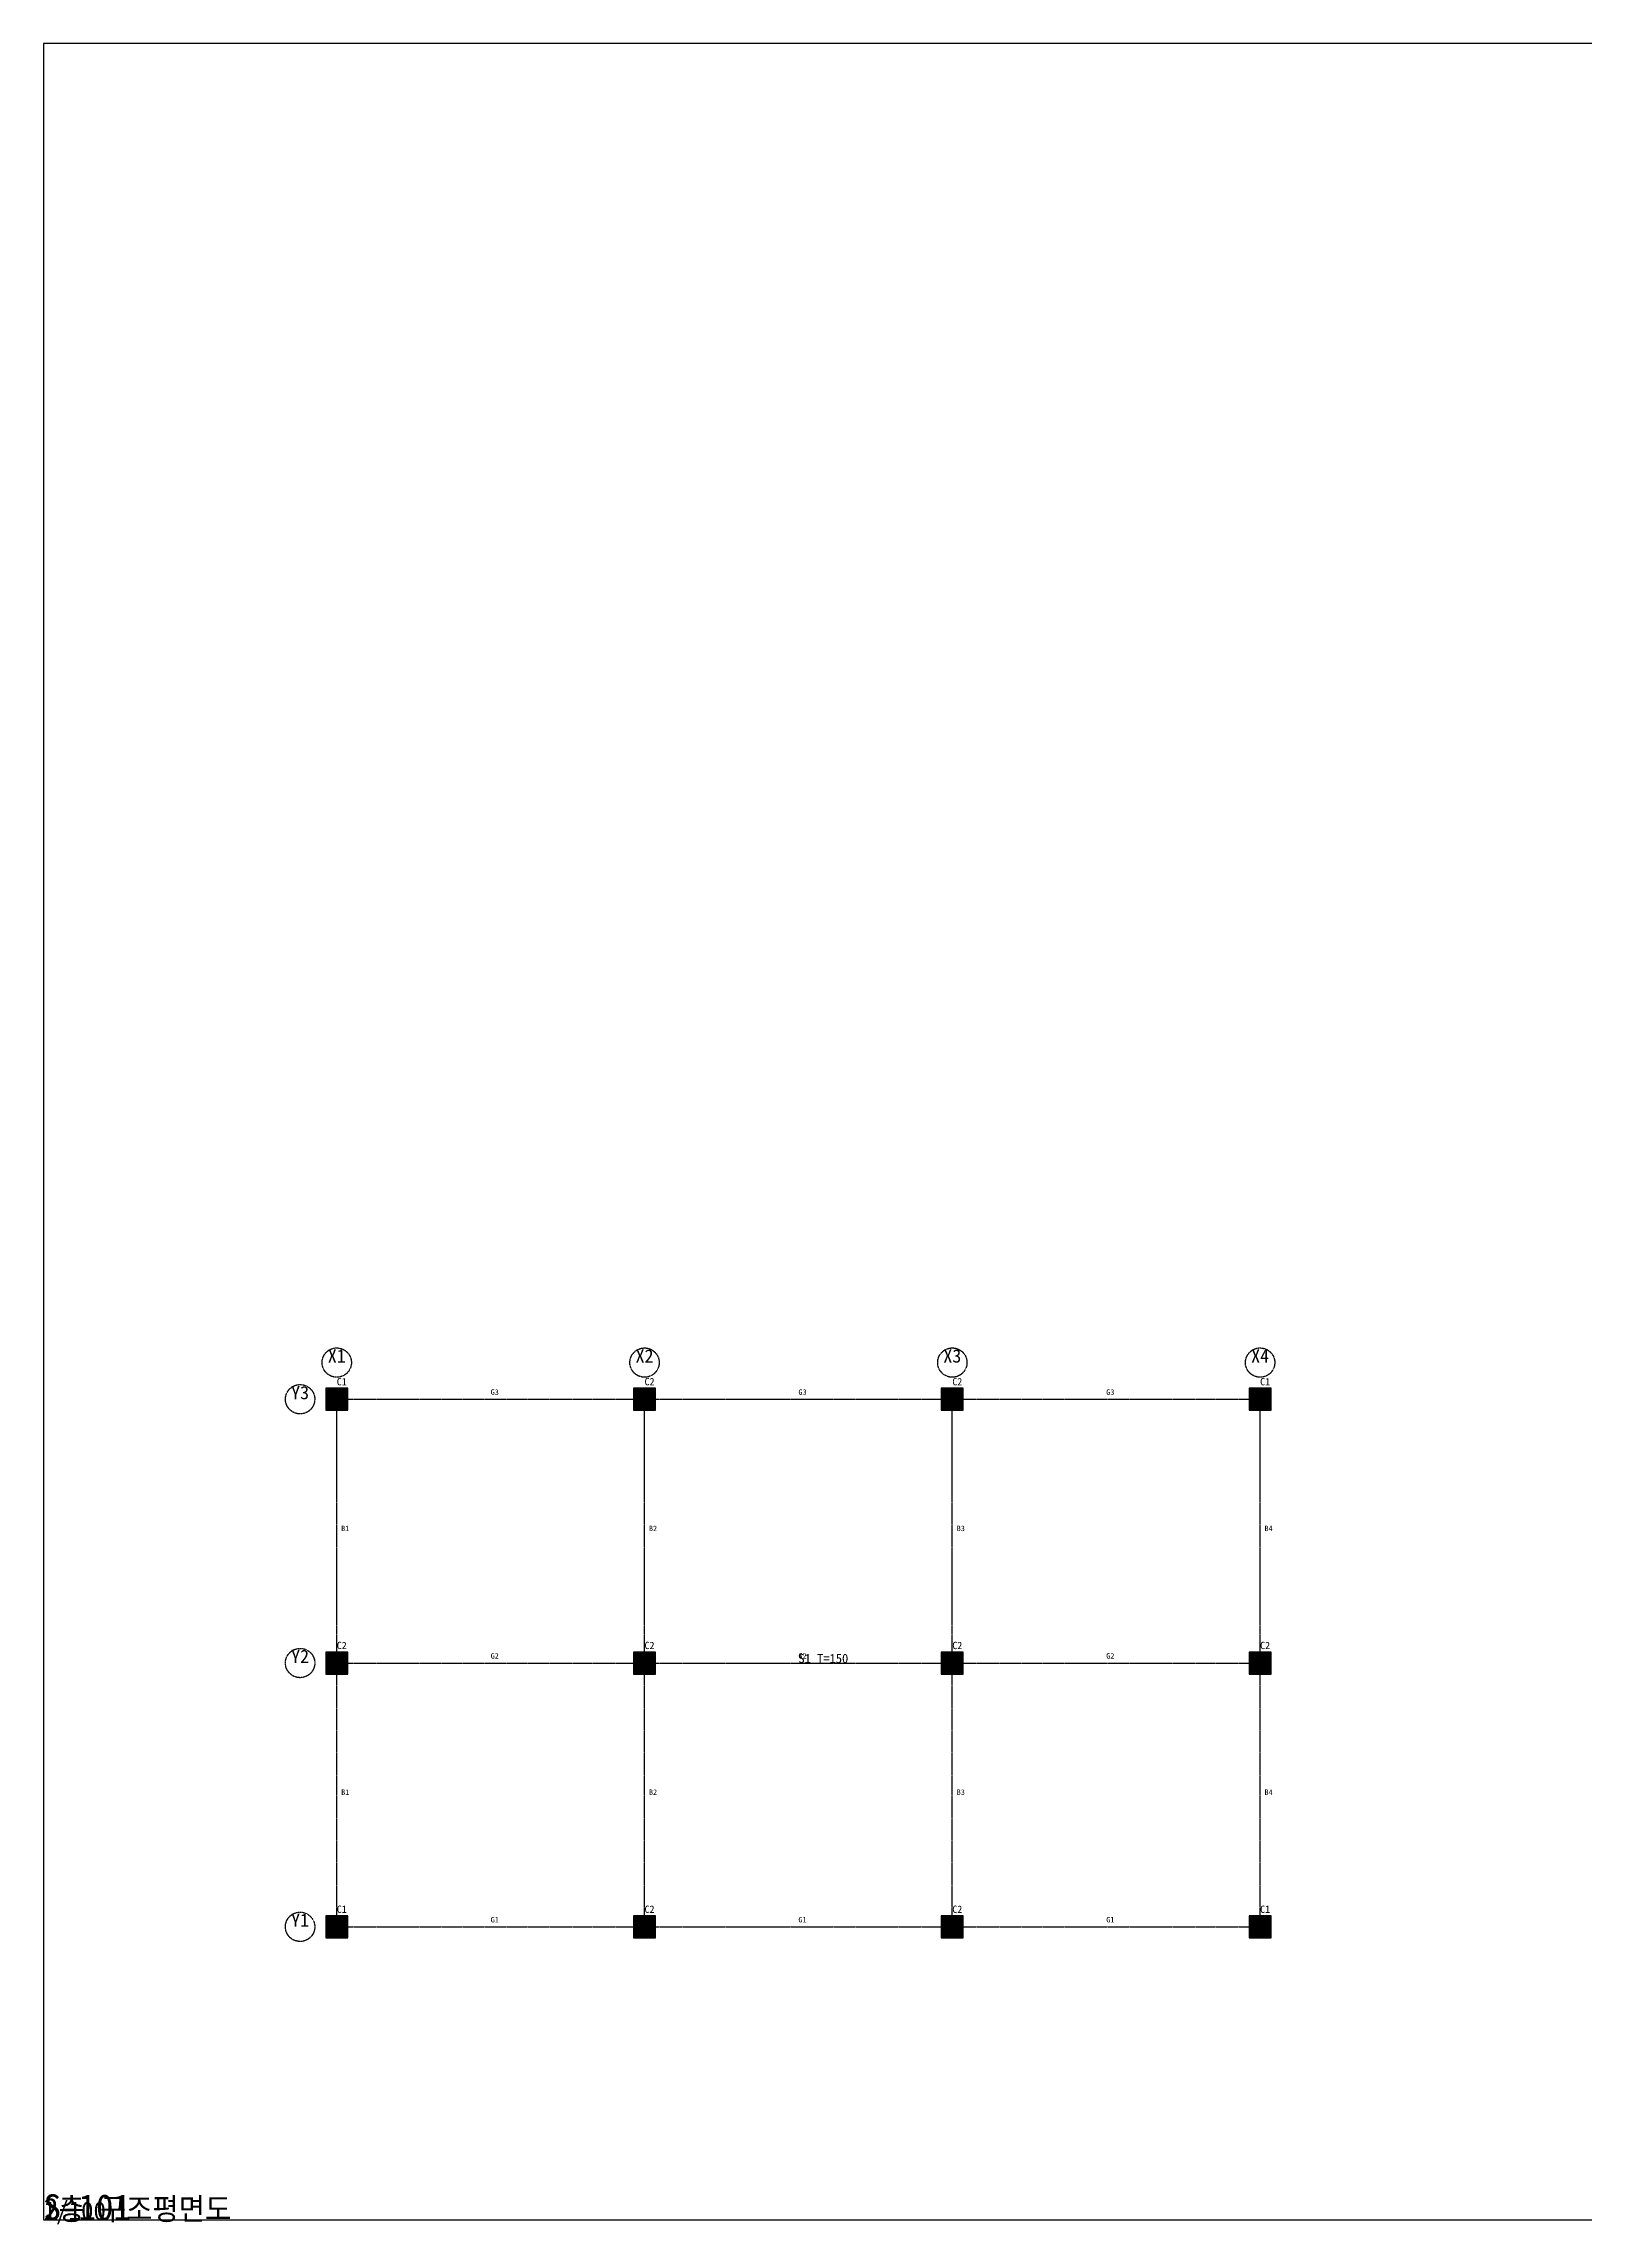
# Model space of a CAD drawing. Header units: millimetres. Extents: x 0 to 84100, y -122 to 59400.
# Drawn here: x 0 to 42050, y -122 to 59400 of the extents above; entities that cross this region are included whole.
import ezdxf
from ezdxf.enums import TextEntityAlignment as Align

# ---------------------------------------------------------------- set-up
doc = ezdxf.new("R2010")
doc.units = ezdxf.units.MM
doc.linetypes.add('CENTER', pattern=[5.08, 3.175, -0.635, 0.635, -0.635])
doc.linetypes.add('DASHED', pattern=[1.524, 1.27, -0.254])
for name, color, linetype in [('A-TEXT', 7, 'CONTINUOUS'), ('S-BEAM', 5, 'DASHED'), ('S-COL', 1, 'CONTINUOUS'), ('X-GRID', 8, 'CENTER'), ('X-TITLE', 7, 'CONTINUOUS')]:
    doc.layers.add(name, color=color, linetype=linetype)

# ---------------------------------------------------------------- blocks, each defined once
blk = doc.blocks.new('GRID-BUBBLE')
at = {"layer": 'X-GRID'}
blk.add_circle((0, 0), 400, dxfattribs=at)
blk = doc.blocks.new('X-TITLE')
at = {"layer": 'X-TITLE'}
blk.add_lwpolyline([(0, 0), (841, 0), (841, 594), (0, 594)], close=True, dxfattribs=at)
for tag, height in [('DWGNAME', 6), ('DWGNO', 7), ('SCALE', 5)]:
    blk.add_attdef(tag, (0, 0), '', height=height, dxfattribs=at)

msp = doc.modelspace()

# ---------------------------------------------------------------- hatches: boundary and pattern name
at = {"layer": 'S-COL'}
h = msp.add_hatch(color=252, dxfattribs=at)
h.dxf.hatch_style = 1
h.paths.add_polyline_path([(7700, 22100), (8300, 22100), (8300, 22700), (7700, 22700)])
h = msp.add_hatch(color=252, dxfattribs=at)
h.dxf.hatch_style = 1
h.paths.add_polyline_path([(16100, 22100), (16700, 22100), (16700, 22700), (16100, 22700)])
h = msp.add_hatch(color=252, dxfattribs=at)
h.dxf.hatch_style = 1
h.paths.add_polyline_path([(24500, 22100), (25100, 22100), (25100, 22700), (24500, 22700)])
h = msp.add_hatch(color=252, dxfattribs=at)
h.dxf.hatch_style = 1
h.paths.add_polyline_path([(32900, 22100), (33500, 22100), (33500, 22700), (32900, 22700)])
h = msp.add_hatch(color=252, dxfattribs=at)
h.dxf.hatch_style = 1
h.paths.add_polyline_path([(7700, 14900), (8300, 14900), (8300, 15500), (7700, 15500)])
h = msp.add_hatch(color=252, dxfattribs=at)
h.dxf.hatch_style = 1
h.paths.add_polyline_path([(16100, 14900), (16700, 14900), (16700, 15500), (16100, 15500)])
h = msp.add_hatch(color=252, dxfattribs=at)
h.dxf.hatch_style = 1
h.paths.add_polyline_path([(24500, 14900), (25100, 14900), (25100, 15500), (24500, 15500)])
h = msp.add_hatch(color=252, dxfattribs=at)
h.dxf.hatch_style = 1
h.paths.add_polyline_path([(32900, 14900), (33500, 14900), (33500, 15500), (32900, 15500)])
h = msp.add_hatch(color=252, dxfattribs=at)
h.dxf.hatch_style = 1
h.paths.add_polyline_path([(7700, 7700), (8300, 7700), (8300, 8300), (7700, 8300)])
h = msp.add_hatch(color=252, dxfattribs=at)
h.dxf.hatch_style = 1
h.paths.add_polyline_path([(16100, 7700), (16700, 7700), (16700, 8300), (16100, 8300)])
h = msp.add_hatch(color=252, dxfattribs=at)
h.dxf.hatch_style = 1
h.paths.add_polyline_path([(24500, 7700), (25100, 7700), (25100, 8300), (24500, 8300)])
h = msp.add_hatch(color=252, dxfattribs=at)
h.dxf.hatch_style = 1
h.paths.add_polyline_path([(32900, 7700), (33500, 7700), (33500, 8300), (32900, 8300)])

# ---------------------------------------------------------------- linework, layer by layer
at = {"layer": 'S-BEAM', "linetype": 'DASHED'}
for p, q in [((8000, 22400), (16400, 22400)), ((8000, 15200), (8000, 22400)), ((16400, 22400), (24800, 22400)), ((16400, 15200), (16400, 22400)), ((24800, 22400), (33200, 22400)), ((24800, 15200), (24800, 22400)), ((33200, 15200), (33200, 22400)), ((8000, 15200), (16400, 15200)), ((8000, 8000), (8000, 15200)), ((16400, 15200), (24800, 15200)), ((16400, 8000), (16400, 15200)), ((24800, 15200), (33200, 15200)), ((24800, 8000), (24800, 15200)), ((33200, 8000), (33200, 15200)), ((8000, 8000), (16400, 8000)), ((16400, 8000), (24800, 8000)), ((24800, 8000), (33200, 8000))]:
    msp.add_line(p, q, dxfattribs=at)
at = {"layer": 'S-COL'}
for points in [[(7700, 22100), (8300, 22100), (8300, 22700), (7700, 22700)], [(16100, 22100), (16700, 22100), (16700, 22700), (16100, 22700)], [(24500, 22100), (25100, 22100), (25100, 22700), (24500, 22700)], [(32900, 22100), (33500, 22100), (33500, 22700), (32900, 22700)], [(7700, 14900), (8300, 14900), (8300, 15500), (7700, 15500)], [(16100, 14900), (16700, 14900), (16700, 15500), (16100, 15500)], [(24500, 14900), (25100, 14900), (25100, 15500), (24500, 15500)], [(32900, 14900), (33500, 14900), (33500, 15500), (32900, 15500)], [(7700, 7700), (8300, 7700), (8300, 8300), (7700, 8300)], [(16100, 7700), (16700, 7700), (16700, 8300), (16100, 8300)], [(24500, 7700), (25100, 7700), (25100, 8300), (24500, 8300)], [(32900, 7700), (33500, 7700), (33500, 8300), (32900, 8300)]]:
    msp.add_lwpolyline(points, close=True, dxfattribs=at)
at = {"layer": 'X-GRID'}
for p, q in [((8000, 7700), (8000, 22700)), ((16400, 7700), (16400, 22700)), ((24800, 7700), (24800, 22700)), ((33200, 7700), (33200, 22700)), ((7700, 22400), (33500, 22400)), ((7700, 15200), (33500, 15200)), ((7700, 8000), (33500, 8000))]:
    msp.add_line(p, q, dxfattribs=at)

# ---------------------------------------------------------------- block references
ref = msp.add_blockref('GRID-BUBBLE', (8000, 23400), dxfattribs=at)
ref.add_attrib('LABEL', 'X1', dxfattribs={"height": 360}).set_placement((8000, 23400), align=Align.CENTER)
ref = msp.add_blockref('GRID-BUBBLE', (16400, 23400), dxfattribs=at)
ref.add_attrib('LABEL', 'X2', dxfattribs={"height": 360}).set_placement((16400, 23400), align=Align.CENTER)
ref = msp.add_blockref('GRID-BUBBLE', (24800, 23400), dxfattribs=at)
ref.add_attrib('LABEL', 'X3', dxfattribs={"height": 360}).set_placement((24800, 23400), align=Align.CENTER)
ref = msp.add_blockref('GRID-BUBBLE', (33200, 23400), dxfattribs=at)
ref.add_attrib('LABEL', 'X4', dxfattribs={"height": 360}).set_placement((33200, 23400), align=Align.CENTER)
ref = msp.add_blockref('GRID-BUBBLE', (7000, 22400), dxfattribs=at)
ref.add_attrib('LABEL', 'Y3', dxfattribs={"height": 360}).set_placement((7000, 22400), align=Align.CENTER)
ref = msp.add_blockref('GRID-BUBBLE', (7000, 15200), dxfattribs=at)
ref.add_attrib('LABEL', 'Y2', dxfattribs={"height": 360}).set_placement((7000, 15200), align=Align.CENTER)
ref = msp.add_blockref('GRID-BUBBLE', (7000, 8000), dxfattribs=at)
ref.add_attrib('LABEL', 'Y1', dxfattribs={"height": 360}).set_placement((7000, 8000), align=Align.CENTER)
at = {"layer": 'X-TITLE', "xscale": 100, "yscale": 100}
msp.add_blockref('X-TITLE', (0, 0), dxfattribs=at).add_auto_attribs({'DWGNO': 'S-101', 'DWGNAME': '2층 구조평면도', 'SCALE': '1/100'})

# ---------------------------------------------------------------- texts
at = {"layer": 'A-TEXT'}
for s, height, p in [('C1', 200, (8000, 22780)), ('G3', 150, (12200, 22520)), ('C2', 200, (16400, 22780)), ('G3', 150, (20600, 22520)), ('C2', 200, (24800, 22780)), ('G3', 150, (29000, 22520)), ('C1', 200, (33200, 22780)), ('B1', 150, (8120, 18800)), ('B2', 150, (16520, 18800)), ('B3', 150, (24920, 18800)), ('B4', 150, (33320, 18800)), ('C2', 200, (8000, 15580)), ('C2', 200, (16400, 15580)), ('C2', 200, (24800, 15580)), ('C2', 200, (33200, 15580)), ('G2', 150, (12200, 15320)), ('G2', 150, (20600, 15320)), ('S1 T=150', 250, (20600, 15200)), ('G2', 150, (29000, 15320)), ('B1', 150, (8120, 11600)), ('B2', 150, (16520, 11600)), ('B3', 150, (24920, 11600)), ('B4', 150, (33320, 11600)), ('C1', 200, (8000, 8380)), ('C2', 200, (16400, 8380)), ('C2', 200, (24800, 8380)), ('C1', 200, (33200, 8380)), ('G1', 150, (12200, 8120)), ('G1', 150, (20600, 8120)), ('G1', 150, (29000, 8120))]:
    msp.add_text(s, height=height, dxfattribs=at).set_placement(p)

doc.saveas('drawing.dxf')
